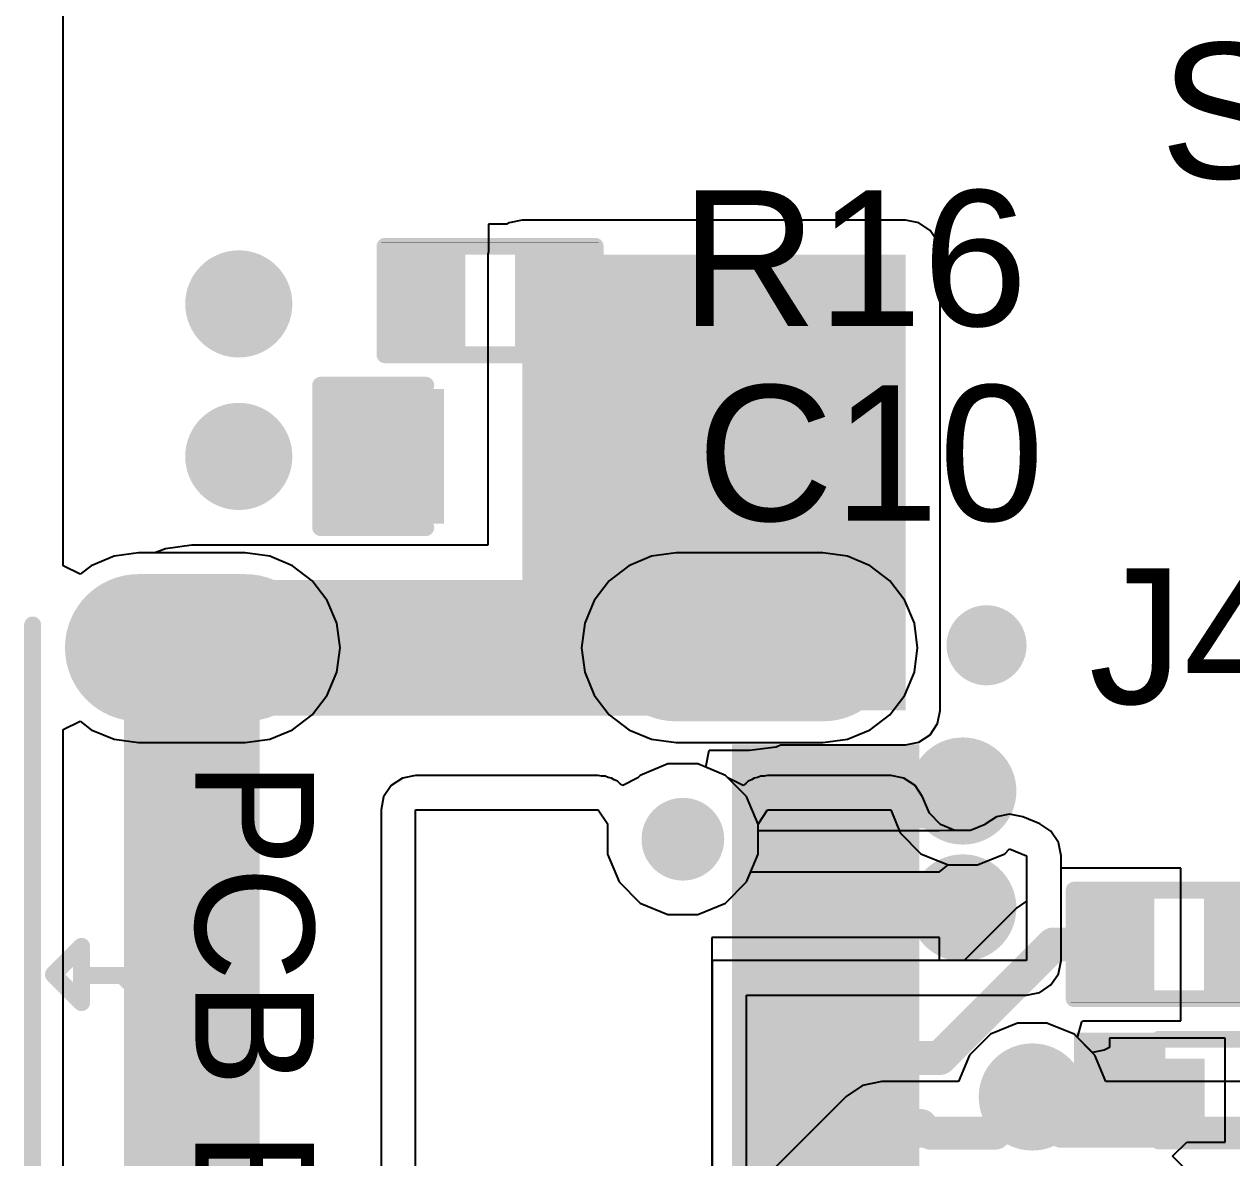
# Model space of a CAD drawing. Header units: millimetres. Extents: x 0 to 5423, y 0 to 5425.
# Drawn here: x -0.01 to 9.04, y 60.38 to 68.87 of the extents above; entities that cross this region are included whole.
import ezdxf

# ---------------------------------------------------------------- set-up
doc = ezdxf.new("R2010")
doc.units = ezdxf.units.MM
for name, color, linetype in [('BottomLayer', 5, 'Continuous'), ('BottomSolder', 6, 'Continuous'), ('MultiLayer', 9, 'Continuous'), ('PadHoleLayer', 156, 'Continuous'), ('TopLayer', 1, 'Continuous'), ('TopOverlay', 2, 'Continuous'), ('TopPaste', 8, 'Continuous'), ('TopSolder', 216, 'Continuous'), ('ViaHoleLayer', 16, 'Continuous')]:
    doc.layers.add(name, color=color, linetype=linetype)
doc.styles.add('Arial', font='', dxfattribs={"height": 0.2})
doc.styles.get('Arial').set_extended_font_data('Arial')

# ---------------------------------------------------------------- blocks, each defined once
blk = doc.blocks.new('R___0402_284')
at = {"layer": 'TopLayer'}
for points in [[(-0.6985, -0.3175), (-0.6985, 0.3175), (-0.2412999999999999, 0.3175), (-0.2413, -0.3175)], [(0.2412999999999999, -0.3175), (0.2413, 0.3175), (0.6985, 0.3175), (0.6985, -0.3175)]]:
    blk.add_hatch(color=1, dxfattribs=at).paths.add_polyline_path(points)
at = {"layer": 'TopPaste'}
for points in [[(-0.6985, -0.3175), (-0.6985, 0.3175), (-0.2412999999999999, 0.3175), (-0.2413, -0.3175)], [(0.2412999999999999, -0.3175), (0.2413, 0.3175), (0.6985, 0.3175), (0.6985, -0.3175)]]:
    blk.add_hatch(color=8, dxfattribs=at).paths.add_polyline_path(points)
at = {"layer": 'TopSolder'}
for points in [[(-0.75350116, -0.37250116), (-0.75350116, 0.37250116), (-0.1862988399999999, 0.37250116), (-0.18629884, -0.37250116)], [(0.1862988399999999, -0.37250116), (0.18629884, 0.37250116), (0.75350116, 0.37250116), (0.75350116, -0.37250116)]]:
    blk.add_hatch(color=216, dxfattribs=at).paths.add_polyline_path(points)
at = {"layer": 'TopOverlay'}
for points, const_width in [([(-0.7874, 0.4064), (0.7874, 0.4064)], 0.127), ([(-0.7874, -0.4064), (-0.7874, 0.4064)], 0.127), ([(0.7874, -0.4064), (0.7874, 0.4064)], 0.127), ([(-0.7874, -0.4064), (0.7874, -0.4064)], 0.127), ([(-0.8128, -0.4318), (0.8128, -0.4318)], 0.0032258)]:
    blk.add_lwpolyline(points, dxfattribs=dict(at, const_width=const_width))
for points, const_width in [([(-0.8191499999999999, 0.4064, 1), (-0.7556499999999999, 0.4064, 1)], 0.0635), ([(-0.8191499999999999, 0.4064, 1), (-0.7556499999999999, 0.4064, 1)], 0.0635), ([(0.7556499999999999, 0.4064, 1), (0.8191499999999999, 0.4064, 1)], 0.0635), ([(0.7556499999999999, 0.4064, 1), (0.8191499999999999, 0.4064, 1)], 0.0635), ([(-0.8191499999999999, -0.4064, 1), (-0.7556499999999999, -0.4064, 1)], 0.0635), ([(-0.8191499999999999, -0.4064, 1), (-0.7556499999999999, -0.4064, 1)], 0.0635), ([(0.7556499999999999, -0.4064, 1), (0.8191499999999999, -0.4064, 1)], 0.0635), ([(0.7556499999999999, -0.4064, 1), (0.8191499999999999, -0.4064, 1)], 0.0635), ([(-0.81360518, -0.4318, 1), (-0.8119948199999999, -0.4318, 1)], 0.0016129), ([(0.8119948199999999, -0.4318, 1), (0.81360518, -0.4318, 1)], 0.0016129)]:
    blk.add_lwpolyline(points, format="xyb", close=True, dxfattribs=dict(at, const_width=const_width))
blk = doc.blocks.new('R___0402_286')
at = {"layer": 'TopLayer'}
for points in [[(-0.6985, -0.3175), (-0.6985, 0.3175), (-0.2412999999999999, 0.3175), (-0.2413, -0.3175)], [(0.2412999999999999, -0.3175), (0.2413, 0.3175), (0.6985, 0.3175), (0.6985, -0.3175)]]:
    blk.add_hatch(color=1, dxfattribs=at).paths.add_polyline_path(points)
at = {"layer": 'TopPaste'}
for points in [[(-0.6985, -0.3175), (-0.6985, 0.3175), (-0.2412999999999999, 0.3175), (-0.2413, -0.3175)], [(0.2412999999999999, -0.3175), (0.2413, 0.3175), (0.6985, 0.3175), (0.6985, -0.3175)]]:
    blk.add_hatch(color=8, dxfattribs=at).paths.add_polyline_path(points)
at = {"layer": 'TopSolder'}
for points in [[(-0.75350116, -0.37250116), (-0.75350116, 0.37250116), (-0.1862988399999999, 0.37250116), (-0.18629884, -0.37250116)], [(0.1862988399999999, -0.37250116), (0.18629884, 0.37250116), (0.75350116, 0.37250116), (0.75350116, -0.37250116)]]:
    blk.add_hatch(color=216, dxfattribs=at).paths.add_polyline_path(points)
at = {"layer": 'TopOverlay'}
for points, const_width in [([(-0.7874, 0.4064), (-0.7874, -0.4064)], 0.127), ([(0.7874, 0.4064), (-0.7874, 0.4064)], 0.127), ([(0.7874, 0.4064), (0.7874, -0.4064)], 0.127), ([(0.7874, -0.4064), (-0.7874, -0.4064)], 0.127), ([(0.8128, -0.4318), (-0.8128, -0.4318)], 0.0032258)]:
    blk.add_lwpolyline(points, dxfattribs=dict(at, const_width=const_width))
for points, const_width in [([(-0.8191499999999999, 0.4064, 1), (-0.7556499999999999, 0.4064, 1)], 0.0635), ([(-0.8191499999999999, 0.4064, 1), (-0.7556499999999999, 0.4064, 1)], 0.0635), ([(0.7556499999999999, 0.4064, 1), (0.8191499999999999, 0.4064, 1)], 0.0635), ([(0.7556499999999999, 0.4064, 1), (0.8191499999999999, 0.4064, 1)], 0.0635), ([(-0.8191499999999999, -0.4064, 1), (-0.7556499999999999, -0.4064, 1)], 0.0635), ([(-0.8191499999999999, -0.4064, 1), (-0.7556499999999999, -0.4064, 1)], 0.0635), ([(0.7556499999999999, -0.4064, 1), (0.8191499999999999, -0.4064, 1)], 0.0635), ([(0.7556499999999999, -0.4064, 1), (0.8191499999999999, -0.4064, 1)], 0.0635), ([(-0.81360518, -0.4318, 1), (-0.8119948199999999, -0.4318, 1)], 0.0016129), ([(0.8119948199999999, -0.4318, 1), (0.81360518, -0.4318, 1)], 0.0016129)]:
    blk.add_lwpolyline(points, format="xyb", close=True, dxfattribs=dict(at, const_width=const_width))
blk = doc.blocks.new('TYPE_C_31_M_12__321')
at = {"layer": 'BottomLayer'}
h = blk.add_hatch(color=5, dxfattribs=at)
edge = h.paths.add_edge_path()
edge.add_arc((-4.3249977, 2.35500164), 0.4499991, 0, 180)
edge.add_line((-4.7749968, 2.35500164), (-4.7749968, 1.25499876))
edge.add_arc((-4.3249977, 1.25499876), 0.4499991, 180, 360)
edge.add_line((-3.8749986, 1.25499876), (-3.8749986, 2.35500164))
h = blk.add_hatch(color=5, dxfattribs=at)
edge = h.paths.add_edge_path()
edge.add_arc((4.32500024, 1.25499876), 0.4499991, 180, 360)
edge.add_line((4.77499934, 1.25499876), (4.77499934, 2.35500164))
edge.add_arc((4.32500024, 2.35500164), 0.4499991, 0, 180)
edge.add_line((3.87500114, 2.35500164), (3.87500114, 1.25499876))
h = blk.add_hatch(color=5, dxfattribs=at)
edge = h.paths.add_edge_path()
edge.add_arc((-4.3249977, -2.77499953), 0.4499991, 180, 360)
edge.add_line((-3.8749986, -2.77499953), (-3.8749986, -1.97499859))
edge.add_arc((-4.3249977, -1.97499859), 0.4499991, 0, 180)
edge.add_line((-4.7749968, -1.97499859), (-4.7749968, -2.77499953))
h = blk.add_hatch(color=5, dxfattribs=at)
edge = h.paths.add_edge_path()
edge.add_arc((4.32500024, -2.77499953), 0.4499991, 180, 360)
edge.add_line((4.77499934, -2.77499953), (4.77499934, -1.97499859))
edge.add_arc((4.32500024, -1.97499859), 0.4499991, 0, 180)
edge.add_line((3.87500114, -1.97499859), (3.87500114, -2.77499953))
at = {"layer": 'BottomSolder'}
h = blk.add_hatch(color=6, dxfattribs=at)
edge = h.paths.add_edge_path()
edge.add_arc((-4.3249977, 2.35500164), 0.5515991, 0, 180)
edge.add_line((-4.8765968, 2.35500164), (-4.8765968, 1.25499876))
edge.add_arc((-4.3249977, 1.25499876), 0.5515991, 180, 360)
edge.add_line((-3.7733986, 1.25499876), (-3.7733986, 2.35500164))
h = blk.add_hatch(color=6, dxfattribs=at)
edge = h.paths.add_edge_path()
edge.add_arc((4.32500024, 1.25499876), 0.5515991, 180, 360)
edge.add_line((4.876599339999999, 1.25499876), (4.876599339999999, 2.35500164))
edge.add_arc((4.32500024, 2.35500164), 0.5515991, 0, 180)
edge.add_line((3.77340114, 2.35500164), (3.77340114, 1.25499876))
h = blk.add_hatch(color=6, dxfattribs=at)
edge = h.paths.add_edge_path()
edge.add_arc((-2.8899993, 1.30499866), 0.1016, 0, 360)
h = blk.add_hatch(color=6, dxfattribs=at)
edge = h.paths.add_edge_path()
edge.add_arc((2.89000184, 1.30499866), 0.1016, 0, 360)
h = blk.add_hatch(color=6, dxfattribs=at)
edge = h.paths.add_edge_path()
edge.add_arc((-4.3249977, -2.77499953), 0.5515991, 180, 360)
edge.add_line((-3.7733986, -2.77499953), (-3.7733986, -1.97499859))
edge.add_arc((-4.3249977, -1.97499859), 0.5515991, 0, 180)
edge.add_line((-4.8765968, -1.97499859), (-4.8765968, -2.77499953))
h = blk.add_hatch(color=6, dxfattribs=at)
edge = h.paths.add_edge_path()
edge.add_arc((4.32500024, -2.77499953), 0.5515991, 180, 360)
edge.add_line((4.876599339999999, -2.77499953), (4.876599339999999, -1.97499859))
edge.add_arc((4.32500024, -1.97499859), 0.5515991, 0, 180)
edge.add_line((3.77340114, -1.97499859), (3.77340114, -2.77499953))
at = {"layer": 'MultiLayer'}
h = blk.add_hatch(color=9, dxfattribs=at)
edge = h.paths.add_edge_path()
edge.add_arc((-4.3249977, 2.35500164), 0.4499991, 0, 180)
edge.add_line((-4.7749968, 2.35500164), (-4.7749968, 1.25499876))
edge.add_arc((-4.3249977, 1.25499876), 0.4499991, 180, 360)
edge.add_line((-3.8749986, 1.25499876), (-3.8749986, 2.35500164))
h = blk.add_hatch(color=9, dxfattribs=at)
edge = h.paths.add_edge_path()
edge.add_arc((4.32500024, 1.25499876), 0.4499991, 180, 360)
edge.add_line((4.77499934, 1.25499876), (4.77499934, 2.35500164))
edge.add_arc((4.32500024, 2.35500164), 0.4499991, 0, 180)
edge.add_line((3.87500114, 2.35500164), (3.87500114, 1.25499876))
h = blk.add_hatch(color=9, dxfattribs=at)
edge = h.paths.add_edge_path()
edge.add_arc((-4.3249977, -2.77499953), 0.4499991, 180, 360)
edge.add_line((-3.8749986, -2.77499953), (-3.8749986, -1.97499859))
edge.add_arc((-4.3249977, -1.97499859), 0.4499991, 0, 180)
edge.add_line((-4.7749968, -1.97499859), (-4.7749968, -2.77499953))
h = blk.add_hatch(color=9, dxfattribs=at)
edge = h.paths.add_edge_path()
edge.add_arc((4.32500024, -2.77499953), 0.4499991, 180, 360)
edge.add_line((4.77499934, -2.77499953), (4.77499934, -1.97499859))
edge.add_arc((4.32500024, -1.97499859), 0.4499991, 0, 180)
edge.add_line((3.87500114, -1.97499859), (3.87500114, -2.77499953))
at = {"layer": 'PadHoleLayer'}
h = blk.add_hatch(color=156, dxfattribs=at)
edge = h.paths.add_edge_path()
edge.add_arc((-4.3249977, 1.25500003), 0.2999994, 180, 360)
edge.add_line((-4.0249983, 1.25500003), (-4.0249983, 2.35500037))
edge.add_arc((-4.3249977, 2.35500037), 0.2999994, 0, 180)
edge.add_line((-4.6249971, 2.35500037), (-4.6249971, 1.25500003))
h = blk.add_hatch(color=156, dxfattribs=at)
edge = h.paths.add_edge_path()
edge.add_arc((4.32500024, 1.25500003), 0.2999994, 180, 360)
edge.add_line((4.62499964, 1.25500003), (4.62499964, 2.35500037))
edge.add_arc((4.32500024, 2.35500037), 0.2999994, 0, 180)
edge.add_line((4.02500084, 2.35500037), (4.02500084, 1.25500003))
h = blk.add_hatch(color=156, dxfattribs=at)
edge = h.paths.add_edge_path()
edge.add_arc((-2.8899993, 1.30499866), 0.30999938, 0, 360)
h = blk.add_hatch(color=156, dxfattribs=at)
edge = h.paths.add_edge_path()
edge.add_arc((2.89000184, 1.30499866), 0.30999938, 0, 360)
h = blk.add_hatch(color=156, dxfattribs=at)
edge = h.paths.add_edge_path()
edge.add_arc((-4.3249977, -2.77499953), 0.2999994, 180, 360)
edge.add_line((-4.0249983, -2.77499953), (-4.0249983, -1.97499859))
edge.add_arc((-4.3249977, -1.97499859), 0.2999994, 0, 180)
edge.add_line((-4.6249971, -1.97499859), (-4.6249971, -2.77499953))
h = blk.add_hatch(color=156, dxfattribs=at)
edge = h.paths.add_edge_path()
edge.add_arc((4.32500024, -2.77499953), 0.2999994, 180, 360)
edge.add_line((4.62499964, -2.77499953), (4.62499964, -1.97499859))
edge.add_arc((4.32500024, -1.97499859), 0.2999994, 0, 180)
edge.add_line((4.02500084, -1.97499859), (4.02500084, -2.77499953))
at = {"layer": 'TopLayer'}
for points in [[(-3.49999808, 2.97499913), (-2.89999928, 2.97499913), (-2.89999928, 1.77499899), (-3.49999808, 1.77499899)], [(-2.69999714, 2.97499913), (-2.09999834, 2.97499913), (-2.09999834, 1.77499899), (-2.69999714, 1.77499899)], [(-1.8999962, 2.97499913), (-1.5999968, 2.97499913), (-1.5999968, 1.77499899), (-1.8999962, 1.77499899)], [(-1.3999972, 2.97499913), (-1.0999978, 2.97499913), (-1.0999978, 1.77499899), (-1.3999972, 1.77499899)], [(-0.8999982, 2.97499913), (-0.5999987999999999, 2.97499913), (-0.5999987999999999, 1.77499899), (-0.8999982, 1.77499899)], [(-0.3999992, 2.97499913), (-0.0999998, 2.97499913), (-0.0999998, 1.77499899), (-0.3999992, 1.77499899)], [(0.4000017400000001, 1.77499899), (0.1000023400000001, 1.77499899), (0.1000023399999999, 2.97499913), (0.4000017399999999, 2.97499913)], [(0.90000074, 1.77499899), (0.60000134, 1.77499899), (0.6000013399999998, 2.97499913), (0.90000074, 2.97499913)], [(1.39999974, 1.77499899), (1.10000034, 1.77499899), (1.10000034, 2.97499913), (1.39999974, 2.97499913)], [(1.89999874, 1.77499899), (1.59999934, 1.77499899), (1.59999934, 2.97499913), (1.89999874, 2.97499913)], [(2.69999968, 1.77499899), (2.10000088, 1.77499899), (2.10000088, 2.97499913), (2.69999968, 2.97499913)], [(2.90000182, 2.97499913), (3.50000062, 2.97499913), (3.50000062, 1.77499899), (2.90000182, 1.77499899)]]:
    blk.add_hatch(color=1, dxfattribs=at).paths.add_polyline_path(points)
h = blk.add_hatch(color=1, dxfattribs=at)
edge = h.paths.add_edge_path()
edge.add_arc((-4.3249977, 2.35500164), 0.4499991, 0, 180)
edge.add_line((-4.7749968, 2.35500164), (-4.7749968, 1.25499876))
edge.add_arc((-4.3249977, 1.25499876), 0.4499991, 180, 360)
edge.add_line((-3.8749986, 1.25499876), (-3.8749986, 2.35500164))
h = blk.add_hatch(color=1, dxfattribs=at)
edge = h.paths.add_edge_path()
edge.add_arc((4.32500024, 1.25499876), 0.4499991, 180, 360)
edge.add_line((4.77499934, 1.25499876), (4.77499934, 2.35500164))
edge.add_arc((4.32500024, 2.35500164), 0.4499991, 0, 180)
edge.add_line((3.87500114, 2.35500164), (3.87500114, 1.25499876))
h = blk.add_hatch(color=1, dxfattribs=at)
edge = h.paths.add_edge_path()
edge.add_arc((-4.3249977, -2.77499953), 0.4499991, 180, 360)
edge.add_line((-3.8749986, -2.77499953), (-3.8749986, -1.97499859))
edge.add_arc((-4.3249977, -1.97499859), 0.4499991, 0, 180)
edge.add_line((-4.7749968, -1.97499859), (-4.7749968, -2.77499953))
h = blk.add_hatch(color=1, dxfattribs=at)
edge = h.paths.add_edge_path()
edge.add_arc((4.32500024, -2.77499953), 0.4499991, 180, 360)
edge.add_line((4.77499934, -2.77499953), (4.77499934, -1.97499859))
edge.add_arc((4.32500024, -1.97499859), 0.4499991, 0, 180)
edge.add_line((3.87500114, -1.97499859), (3.87500114, -2.77499953))
at = {"layer": 'TopPaste'}
for points in [[(-3.49999808, 2.97499913), (-2.89999928, 2.97499913), (-2.89999928, 1.77499899), (-3.49999808, 1.77499899)], [(-2.69999714, 2.97499913), (-2.09999834, 2.97499913), (-2.09999834, 1.77499899), (-2.69999714, 1.77499899)], [(-1.8999962, 2.97499913), (-1.5999968, 2.97499913), (-1.5999968, 1.77499899), (-1.8999962, 1.77499899)], [(-1.3999972, 2.97499913), (-1.0999978, 2.97499913), (-1.0999978, 1.77499899), (-1.3999972, 1.77499899)], [(-0.8999982, 2.97499913), (-0.5999987999999999, 2.97499913), (-0.5999987999999999, 1.77499899), (-0.8999982, 1.77499899)], [(-0.3999992, 2.97499913), (-0.0999998, 2.97499913), (-0.0999998, 1.77499899), (-0.3999992, 1.77499899)], [(0.4000017400000001, 1.77499899), (0.1000023400000001, 1.77499899), (0.1000023399999999, 2.97499913), (0.4000017399999999, 2.97499913)], [(0.90000074, 1.77499899), (0.60000134, 1.77499899), (0.6000013399999998, 2.97499913), (0.90000074, 2.97499913)], [(1.39999974, 1.77499899), (1.10000034, 1.77499899), (1.10000034, 2.97499913), (1.39999974, 2.97499913)], [(1.89999874, 1.77499899), (1.59999934, 1.77499899), (1.59999934, 2.97499913), (1.89999874, 2.97499913)], [(2.69999968, 1.77499899), (2.10000088, 1.77499899), (2.10000088, 2.97499913), (2.69999968, 2.97499913)], [(2.90000182, 2.97499913), (3.50000062, 2.97499913), (3.50000062, 1.77499899), (2.90000182, 1.77499899)]]:
    blk.add_hatch(color=8, dxfattribs=at).paths.add_polyline_path(points)
at = {"layer": 'TopSolder'}
for points in [[(-3.60159808, 3.07659913), (-2.79839928, 3.07659913), (-2.79839928, 1.67339899), (-3.60159808, 1.67339899)], [(-2.80159714, 3.07659913), (-1.99839834, 3.07659913), (-1.99839834, 1.67339899), (-2.80159714, 1.67339899)], [(-2.0015962, 3.07659913), (-1.4983968, 3.07659913), (-1.4983968, 1.67339899), (-2.0015962, 1.67339899)], [(-1.5015972, 3.07659913), (-0.9983978, 3.07659913), (-0.9983978, 1.67339899), (-1.5015972, 1.67339899)], [(-1.0015982, 3.07659913), (-0.4983988, 3.07659913), (-0.4983988, 1.67339899), (-1.0015982, 1.67339899)], [(-0.5015992, 3.07659913), (0.0016002, 3.07659913), (0.0016002, 1.67339899), (-0.5015992, 1.67339899)], [(0.5016017400000001, 1.67339899), (-0.001597659999999926, 1.67339899), (-0.001597660000000074, 3.07659913), (0.5016017399999999, 3.07659913)], [(1.00160074, 1.67339899), (0.4984013400000001, 1.67339899), (0.4984013399999999, 3.07659913), (1.00160074, 3.07659913)], [(1.50159974, 1.67339899), (0.9984003399999999, 1.67339899), (0.9984003399999999, 3.07659913), (1.50159974, 3.07659913)], [(2.00159874, 1.67339899), (1.49839934, 1.67339899), (1.49839934, 3.07659913), (2.00159874, 3.07659913)], [(2.80159968, 1.67339899), (1.99840088, 1.67339899), (1.99840088, 3.07659913), (2.80159968, 3.07659913)], [(2.79840182, 3.07659913), (3.60160062, 3.07659913), (3.60160062, 1.67339899), (2.79840182, 1.67339899)]]:
    blk.add_hatch(color=216, dxfattribs=at).paths.add_polyline_path(points)
h = blk.add_hatch(color=216, dxfattribs=at)
edge = h.paths.add_edge_path()
edge.add_arc((-4.3249977, 2.35500164), 0.5515991, 0, 180)
edge.add_line((-4.8765968, 2.35500164), (-4.8765968, 1.25499876))
edge.add_arc((-4.3249977, 1.25499876), 0.5515991, 180, 360)
edge.add_line((-3.7733986, 1.25499876), (-3.7733986, 2.35500164))
h = blk.add_hatch(color=216, dxfattribs=at)
edge = h.paths.add_edge_path()
edge.add_arc((4.32500024, 1.25499876), 0.5515991, 180, 360)
edge.add_line((4.876599339999999, 1.25499876), (4.876599339999999, 2.35500164))
edge.add_arc((4.32500024, 2.35500164), 0.5515991, 0, 180)
edge.add_line((3.77340114, 2.35500164), (3.77340114, 1.25499876))
h = blk.add_hatch(color=216, dxfattribs=at)
edge = h.paths.add_edge_path()
edge.add_arc((-2.8899993, 1.30499866), 0.1016, 0, 360)
h = blk.add_hatch(color=216, dxfattribs=at)
edge = h.paths.add_edge_path()
edge.add_arc((2.89000184, 1.30499866), 0.1016, 0, 360)
h = blk.add_hatch(color=216, dxfattribs=at)
edge = h.paths.add_edge_path()
edge.add_arc((-4.3249977, -2.77499953), 0.5515991, 180, 360)
edge.add_line((-3.7733986, -2.77499953), (-3.7733986, -1.97499859))
edge.add_arc((-4.3249977, -1.97499859), 0.5515991, 0, 180)
edge.add_line((-4.8765968, -1.97499859), (-4.8765968, -2.77499953))
h = blk.add_hatch(color=216, dxfattribs=at)
edge = h.paths.add_edge_path()
edge.add_arc((4.32500024, -2.77499953), 0.5515991, 180, 360)
edge.add_line((4.876599339999999, -2.77499953), (4.876599339999999, -1.97499859))
edge.add_arc((4.32500024, -1.97499859), 0.5515991, 0, 180)
edge.add_line((3.77340114, -1.97499859), (3.77340114, -2.77499953))
at = {"layer": 'TopOverlay', "const_width": 0.127}
for points in [[(-4.44459868, -1.18100094), (-4.44459868, 0.4445990599999999)], [(4.44460122, -1.18100094), (4.44460122, 0.4445990599999999)], [(-1.8683986, -2.89740086), (-1.6905986, -2.71960086)], [(-1.4873986, -2.71960086), (-1.6905986, -2.71960086)], [(-1.8683986, -3.20220086), (-1.8683986, -2.89740086)], [(-1.8683986, -3.20220086), (-2.08679796, -3.20220086)], [(-1.87599828, -3.41300054), (-2.08679796, -3.20220086)], [(-1.87599828, -3.41300054), (-1.6651986, -3.20220086)], [(-1.6651986, -3.20220086), (-1.8683986, -3.20220086)], [(4.49540122, -3.568997179999999), (-4.49539868, -3.568997179999999)]]:
    blk.add_lwpolyline(points, dxfattribs=at)
at = {"layer": 'TopOverlay', "const_width": 0.0635}
for points in [[(-4.47634868, 0.4445990599999999, 1), (-4.41284868, 0.4445990599999999, 1)], [(4.41285122, 0.4445990599999999, 1), (4.47635122, 0.4445990599999999, 1)], [(-4.47634868, -1.18100094, 1), (-4.41284868, -1.18100094, 1)], [(4.41285122, -1.18100094, 1), (4.47635122, -1.18100094, 1)], [(-1.7223486, -2.71960086, 1), (-1.6588486, -2.71960086, 1)], [(-1.7223486, -2.71960086, 1), (-1.6588486, -2.71960086, 1)], [(-1.5191486, -2.71960086, 1), (-1.4556486, -2.71960086, 1)], [(-1.9001486, -2.89740086, 1), (-1.8366486, -2.89740086, 1)], [(-1.9001486, -2.89740086, 1), (-1.8366486, -2.89740086, 1)], [(-2.11854796, -3.20220086, 1), (-2.05504796, -3.20220086, 1)], [(-2.11854796, -3.20220086, 1), (-2.05504796, -3.20220086, 1)], [(-1.9001486, -3.20220086, 1), (-1.8366486, -3.20220086, 1)], [(-1.9001486, -3.20220086, 1), (-1.8366486, -3.20220086, 1)], [(-1.9001486, -3.20220086, 1), (-1.8366486, -3.20220086, 1)], [(-1.6969486, -3.20220086, 1), (-1.6334486, -3.20220086, 1)], [(-1.6969486, -3.20220086, 1), (-1.6334486, -3.20220086, 1)], [(-1.90774828, -3.41300054, 1), (-1.84424828, -3.41300054, 1)], [(-1.90774828, -3.41300054, 1), (-1.84424828, -3.41300054, 1)], [(-4.52714868, -3.568997179999999, 1), (-4.46364868, -3.568997179999999, 1)], [(4.46365122, -3.568997179999999, 1), (4.52715122, -3.568997179999999, 1)]]:
    blk.add_lwpolyline(points, format="xyb", close=True, dxfattribs=at)
at = {"layer": 'TopOverlay'}
blk.add_text('PCB Edge', height=0.889, dxfattribs=at).set_placement((-3.479292, -2.3487761))
blk = doc.blocks.new('SOD_923__329')
at = {"layer": 'TopLayer'}
for points in [[(-0.23999952, -0.13499973), (-0.5999987999999999, -0.13499973), (-0.5999987999999999, 0.13499973), (-0.23999952, 0.13499973)], [(0.6000013399999999, -0.13499973), (0.24000206, -0.13499973), (0.24000206, 0.13499973), (0.6000013399999999, 0.13499973)]]:
    blk.add_hatch(color=1, dxfattribs=at).paths.add_polyline_path(points)
at = {"layer": 'TopOverlay'}
for points in [[(-1.11904018, 0.17783302), (-0.43324018, 0.17783302), (-0.43324018, 0.43183302), (-1.11904018, 0.43183302)], [(-1.11904018, -0.4317669799999999), (-0.63644018, -0.4317669799999999), (-0.63644018, 0.43183302), (-1.11904018, 0.43183302)], [(-1.11904018, -0.4317669799999999), (-0.43324018, -0.4317669799999999), (-0.43324018, -0.17776698), (-1.11904018, -0.17776698)]]:
    blk.add_hatch(color=2, dxfattribs=at).paths.add_polyline_path(points)
at = {"layer": 'TopPaste'}
for points in [[(-0.23999952, -0.13499973), (-0.5999987999999999, -0.13499973), (-0.5999987999999999, 0.13499973), (-0.23999952, 0.13499973)], [(0.6000013399999999, -0.13499973), (0.24000206, -0.13499973), (0.24000206, 0.13499973), (0.6000013399999999, 0.13499973)]]:
    blk.add_hatch(color=8, dxfattribs=at).paths.add_polyline_path(points)
at = {"layer": 'TopSolder'}
for points in [[(-0.13839952, -0.23659973), (-0.7015988, -0.23659973), (-0.7015988, 0.23659973), (-0.1383995199999999, 0.23659973)], [(0.70160134, -0.23659973), (0.13840206, -0.23659973), (0.13840206, 0.23659973), (0.70160134, 0.23659973)]]:
    blk.add_hatch(color=216, dxfattribs=at).paths.add_polyline_path(points)
at = {"layer": 'TopOverlay', "const_width": 0.127}
for points in [[(-0.4826, 0.3809999999999999), (0.4571999999999999, 0.3809999999999999)], [(0.4571999999999999, 0.2286), (0.4571999999999999, 0.3809999999999999)], [(0.4318, -0.3809999999999999), (0.4318, -0.2286)], [(-0.4826, -0.3809999999999999), (0.4318, -0.3809999999999999)]]:
    blk.add_lwpolyline(points, dxfattribs=at)
at = {"layer": 'TopOverlay', "const_width": 0.0635}
for points in [[(-0.51435, 0.3809999999999999, 1), (-0.4508499999999999, 0.3809999999999999, 1)], [(0.42545, 0.3809999999999999, 1), (0.4889499999999999, 0.3809999999999999, 1)], [(0.42545, 0.3809999999999999, 1), (0.4889499999999999, 0.3809999999999999, 1)], [(0.42545, 0.2286, 1), (0.4889499999999999, 0.2286, 1)], [(0.40005, -0.2286, 1), (0.46355, -0.2286, 1)], [(-0.51435, -0.3809999999999999, 1), (-0.4508499999999999, -0.3809999999999999, 1)], [(0.40005, -0.3809999999999999, 1), (0.46355, -0.3809999999999999, 1)], [(0.40005, -0.3809999999999999, 1), (0.46355, -0.3809999999999999, 1)]]:
    blk.add_lwpolyline(points, format="xyb", close=True, dxfattribs=at)
blk = doc.blocks.new('C___0603_403')
at = {"layer": 'TopLayer'}
for points in [[(-0.3809999999999999, 0.4445), (-0.3810000000000001, -0.4445), (-1.143, -0.4445), (-1.143, 0.4445)], [(1.143, 0.4445), (1.143, -0.4445), (0.3809999999999999, -0.4445), (0.3810000000000001, 0.4445)]]:
    blk.add_hatch(color=1, dxfattribs=at).paths.add_polyline_path(points)
at = {"layer": 'TopPaste'}
for points in [[(-0.3809999999999999, 0.4445), (-0.3810000000000001, -0.4445), (-1.143, -0.4445), (-1.143, 0.4445)], [(1.143, 0.4445), (1.143, -0.4445), (0.3809999999999999, -0.4445), (0.3810000000000001, 0.4445)]]:
    blk.add_hatch(color=8, dxfattribs=at).paths.add_polyline_path(points)
at = {"layer": 'TopSolder'}
for points in [[(-0.3210001199999999, 0.5044998799999999), (-0.3210001200000001, -0.50449988), (-1.20299988, -0.5044998799999999), (-1.20299988, 0.50449988)], [(1.20299988, 0.5044998799999999), (1.20299988, -0.50449988), (0.3210001199999999, -0.5044998799999999), (0.3210001200000001, 0.50449988)]]:
    blk.add_hatch(color=216, dxfattribs=at).paths.add_polyline_path(points)
at = {"layer": 'TopOverlay', "const_width": 0.127}
for points in [[(-1.2446, -0.5334), (-1.2446, 0.5334)], [(-1.2446, 0.5334), (-0.4571999999999999, 0.5334)], [(0.4571999999999999, 0.5334), (1.2446, 0.5334)], [(1.2446, -0.5334), (1.2446, 0.5334)], [(-1.2446, -0.5334), (-0.4571999999999999, -0.5334)], [(0.4571999999999999, -0.5334), (1.2446, -0.5334)]]:
    blk.add_lwpolyline(points, dxfattribs=at)
at = {"layer": 'TopOverlay', "const_width": 0.0635}
for points in [[(-1.27635, 0.5334, 1), (-1.21285, 0.5334, 1)], [(-1.27635, 0.5334, 1), (-1.21285, 0.5334, 1)], [(-0.4889499999999999, 0.5334, 1), (-0.42545, 0.5334, 1)], [(0.42545, 0.5334, 1), (0.4889499999999999, 0.5334, 1)], [(1.21285, 0.5334, 1), (1.27635, 0.5334, 1)], [(1.21285, 0.5334, 1), (1.27635, 0.5334, 1)], [(-1.27635, -0.5334, 1), (-1.21285, -0.5334, 1)], [(-1.27635, -0.5334, 1), (-1.21285, -0.5334, 1)], [(-0.4889499999999999, -0.5334, 1), (-0.42545, -0.5334, 1)], [(0.42545, -0.5334, 1), (0.4889499999999999, -0.5334, 1)], [(1.21285, -0.5334, 1), (1.27635, -0.5334, 1)], [(1.21285, -0.5334, 1), (1.27635, -0.5334, 1)]]:
    blk.add_lwpolyline(points, format="xyb", close=True, dxfattribs=at)

msp = doc.modelspace()

# ---------------------------------------------------------------- hatches: boundary and pattern name
at = {"layer": 'BottomLayer'}
h = msp.add_hatch(color=5, dxfattribs=at)
edge = h.paths.add_edge_path()
edge.add_arc((1.5960217, 66.7766127), 0.2999994, 0, 360)
h = msp.add_hatch(color=5, dxfattribs=at)
edge = h.paths.add_edge_path()
edge.add_arc((1.5960217, 65.6336127), 0.2999994, 0, 360)
h = msp.add_hatch(color=5, dxfattribs=at)
edge = h.paths.add_edge_path()
edge.add_arc((7.201011759999999, 64.21821548), 0.2999994, 0, 360)
h = msp.add_hatch(color=5, dxfattribs=at)
edge = h.paths.add_edge_path()
edge.add_arc((7.023211759999999, 63.12601547999999), 0.2999994, 0, 360)
h = msp.add_hatch(color=5, dxfattribs=at)
edge = h.paths.add_edge_path()
edge.add_arc((7.023211759999999, 62.24981453999999), 0.2999994, 0, 360)
h = msp.add_hatch(color=5, dxfattribs=at)
edge = h.paths.add_edge_path()
edge.add_arc((7.543812699999999, 60.8330127), 0.2999994, 0, 360)
at = {"layer": 'BottomSolder'}
h = msp.add_hatch(color=6, dxfattribs=at)
edge = h.paths.add_edge_path()
edge.add_arc((1.5960217, 66.7766127), 0.4015993999999999, 0, 360)
h = msp.add_hatch(color=6, dxfattribs=at)
edge = h.paths.add_edge_path()
edge.add_arc((1.5960217, 65.6336127), 0.4015993999999999, 0, 360)
h = msp.add_hatch(color=6, dxfattribs=at)
edge = h.paths.add_edge_path()
edge.add_arc((7.023211759999999, 63.12601547999999), 0.4015993999999999, 0, 360)
h = msp.add_hatch(color=6, dxfattribs=at)
edge = h.paths.add_edge_path()
edge.add_arc((7.023211759999999, 62.24981453999999), 0.4015993999999999, 0, 360)
h = msp.add_hatch(color=6, dxfattribs=at)
edge = h.paths.add_edge_path()
edge.add_arc((7.543812699999999, 60.8330127), 0.4015993999999999, 0, 360)
at = {"layer": 'TopLayer'}
msp.add_hatch(color=1, dxfattribs=at).paths.add_polyline_path([(3.7211127, 63.73023576), (6.594609619999999, 63.73023576), (6.594609619999999, 67.14491016), (3.7211127, 67.14491016)])
h = msp.add_hatch(color=1, dxfattribs=at)
edge = h.paths.add_edge_path()
edge.add_arc((1.5960217, 66.7766127), 0.2999994, 0, 360)
h = msp.add_hatch(color=1, dxfattribs=at)
edge = h.paths.add_edge_path()
edge.add_arc((1.5960217, 65.6336127), 0.2999994, 0, 360)
h = msp.add_hatch(color=1, dxfattribs=at)
edge = h.paths.add_edge_path()
edge.add_arc((7.201011759999999, 64.21821548), 0.2999994, 0, 360)
h = msp.add_hatch(color=1, dxfattribs=at)
edge = h.paths.add_edge_path()
edge.add_arc((7.023211759999999, 63.12601547999999), 0.2999994, 0, 360)
h = msp.add_hatch(color=1, dxfattribs=at)
edge = h.paths.add_edge_path()
edge.add_arc((7.023211759999999, 62.24981453999999), 0.2999994, 0, 360)
h = msp.add_hatch(color=1, dxfattribs=at)
edge = h.paths.add_edge_path()
edge.add_arc((7.543812699999999, 60.8330127), 0.2999994, 0, 360)
at = {"layer": 'TopSolder'}
h = msp.add_hatch(color=216, dxfattribs=at)
edge = h.paths.add_edge_path()
edge.add_arc((1.5960217, 66.7766127), 0.4015993999999999, 0, 360)
h = msp.add_hatch(color=216, dxfattribs=at)
edge = h.paths.add_edge_path()
edge.add_arc((1.5960217, 65.6336127), 0.4015993999999999, 0, 360)
h = msp.add_hatch(color=216, dxfattribs=at)
edge = h.paths.add_edge_path()
edge.add_arc((7.023211759999999, 63.12601547999999), 0.4015993999999999, 0, 360)
h = msp.add_hatch(color=216, dxfattribs=at)
edge = h.paths.add_edge_path()
edge.add_arc((7.023211759999999, 62.24981453999999), 0.4015993999999999, 0, 360)
h = msp.add_hatch(color=216, dxfattribs=at)
edge = h.paths.add_edge_path()
edge.add_arc((7.543812699999999, 60.8330127), 0.4015993999999999, 0, 360)
at = {"layer": 'ViaHoleLayer'}
h = msp.add_hatch(color=16, dxfattribs=at)
edge = h.paths.add_edge_path()
edge.add_arc((1.5960217, 66.7766127), 0.1499997, 0, 360)
h = msp.add_hatch(color=16, dxfattribs=at)
edge = h.paths.add_edge_path()
edge.add_arc((1.5960217, 65.6336127), 0.1499997, 0, 360)
h = msp.add_hatch(color=16, dxfattribs=at)
edge = h.paths.add_edge_path()
edge.add_arc((7.201011759999999, 64.21821548), 0.1499997, 0, 360)
h = msp.add_hatch(color=16, dxfattribs=at)
edge = h.paths.add_edge_path()
edge.add_arc((7.023211759999999, 63.12601547999999), 0.1499997, 0, 360)
h = msp.add_hatch(color=16, dxfattribs=at)
edge = h.paths.add_edge_path()
edge.add_arc((7.023211759999999, 62.24981453999999), 0.1499997, 0, 360)
h = msp.add_hatch(color=16, dxfattribs=at)
edge = h.paths.add_edge_path()
edge.add_arc((7.543812699999999, 60.8330127), 0.1499997, 0, 360)

# ---------------------------------------------------------------- linework, layer by layer
at = {"layer": 'BottomLayer'}
for p, q in [((0.27941016, 64.81356862), (0.27940762, 101.06732898)), ((0.8446134999999999, 64.90988542), (0.6608318, 64.88568938)), ((1.6446119, 64.90988542), (0.8446134999999999, 64.90988542)), ((1.8283936, 64.88568938), (1.6446119, 64.90988542)), ((4.874610519999999, 64.90988542), (4.690828819999999, 64.88568938)), ((5.9746134, 64.90988542), (4.874610519999999, 64.90988542)), ((6.158395099999999, 64.88568938), (5.9746134, 64.90988542)), ((0.6608318, 64.88568938), (0.48957738, 64.81475225999999)), ((1.99964802, 64.81475225999999), (1.8283936, 64.88568938)), ((4.690828819999999, 64.88568938), (4.5195744, 64.81475225999999)), ((6.329649519999999, 64.81475225999999), (6.158395099999999, 64.88568938)), ((0.40641016, 64.7509373), (0.27941016, 64.81356862)), ((0.48957738, 64.81475225999999), (0.40641016, 64.7509373)), ((2.14671148, 64.70191021999999), (1.99964802, 64.81475225999999)), ((4.5195744, 64.81475225999999), (4.37251094, 64.70191021999999)), ((6.47671298, 64.70191021999999), (6.329649519999999, 64.81475225999999)), ((2.25955352, 64.55484675999999), (2.14671148, 64.70191021999999)), ((4.37251094, 64.70191021999999), (4.2596689, 64.5548493)), ((6.589555019999999, 64.5548493), (6.47671298, 64.70191021999999)), ((2.33049064, 64.38359233999999), (2.25955352, 64.55484675999999)), ((4.2596689, 64.5548493), (4.188731779999999, 64.38359233999999)), ((6.66049214, 64.38359233999999), (6.589555019999999, 64.5548493)), ((2.35468668, 64.19981064), (2.33049064, 64.38359233999999)), ((4.188731779999999, 64.38359233999999), (4.16453574, 64.19981064)), ((6.684688179999999, 64.19981064), (6.66049214, 64.38359233999999)), ((2.33049064, 64.01602894), (2.35468668, 64.19981064)), ((4.16453574, 64.19981064), (4.188731779999999, 64.01602894)), ((6.66049214, 64.01602894), (6.684688179999999, 64.19981064)), ((2.25955352, 63.84477452), (2.33049064, 64.01602894)), ((4.188731779999999, 64.01602894), (4.2596689, 63.84477197999999)), ((6.589555019999999, 63.84477197999999), (6.66049214, 64.01602894)), ((2.14671148, 63.69771106), (2.25955352, 63.84477452)), ((4.2596689, 63.84477197999999), (4.37251094, 63.69771106)), ((6.47671298, 63.69771106), (6.589555019999999, 63.84477197999999)), ((0.27941016, 63.58605265999999), (0.40641016, 63.64868397999999)), ((0.40641016, 63.64868397999999), (0.48957738, 63.58486902)), ((1.99964802, 63.58486902), (2.14671148, 63.69771106)), ((4.37251094, 63.69771106), (4.5195744, 63.58486902)), ((6.329649519999999, 63.58486902), (6.47671298, 63.69771106)), ((0.27941016, 56.16357322), (0.27941016, 63.58605265999999)), ((0.48957738, 63.58486902), (0.6608318, 63.5139319)), ((1.8283936, 63.5139319), (1.99964802, 63.58486902)), ((4.5195744, 63.58486902), (4.690828819999999, 63.5139319)), ((6.158395099999999, 63.5139319), (6.329649519999999, 63.58486902)), ((0.6608318, 63.5139319), (0.8446134999999999, 63.48973586)), ((0.8446134999999999, 63.48973586), (1.6446119, 63.48973586)), ((1.6446119, 63.48973586), (1.8283936, 63.5139319)), ((4.690828819999999, 63.5139319), (4.874610519999999, 63.48973586)), ((4.874610519999999, 63.48973586), (5.9746134, 63.48973586)), ((5.9746134, 63.48973586), (6.158395099999999, 63.5139319)), ((4.8124237, 63.32881162), (4.60513176, 63.24294692)), ((5.03679714, 63.32881162), (4.8124237, 63.32881162)), ((5.24408908, 63.24294692), (5.03679714, 63.32881162)), ((2.82190698, 63.22327716), (2.73788886, 63.16713808)), ((2.9210127, 63.2429901), (2.82190698, 63.22327716)), ((4.29063912, 63.2429901), (2.9210127, 63.2429901)), ((4.31565558, 63.23801424), (4.29063912, 63.2429901)), ((4.34116226, 63.23801424), (4.31565558, 63.23801424)), ((4.36472584, 63.22825302), (4.34116226, 63.23801424)), ((4.38974484, 63.22327716), (4.36472584, 63.22825302)), ((4.410953839999999, 63.2091065), (4.38974484, 63.22327716)), ((4.43451742, 63.19934527999999), (4.410953839999999, 63.2091065)), ((4.452553959999999, 63.18130874), (4.43451742, 63.19934527999999)), ((4.58758036, 63.22539552), (4.47376042, 63.16713808)), ((4.60513176, 63.24294692), (4.58758036, 63.22539552)), ((5.26164048, 63.22539552), (5.24408908, 63.24294692)), ((5.37546042, 63.16713808), (5.26164048, 63.22539552)), ((5.414703419999999, 63.19934527999999), (5.39666688, 63.18130874)), ((5.438267, 63.2091065), (5.414703419999999, 63.19934527999999)), ((5.459476, 63.22327716), (5.438267, 63.2091065)), ((5.484495, 63.22825302), (5.459476, 63.22327716)), ((5.50805858, 63.23801424), (5.484495, 63.22825302)), ((5.53356526, 63.23801424), (5.50805858, 63.23801424)), ((5.558581719999999, 63.2429901), (5.53356526, 63.23801424)), ((6.482384799999999, 63.2429901), (5.558581719999999, 63.2429901)), ((6.58149052, 63.22327716), (6.482384799999999, 63.2429901)), ((6.665508639999999, 63.16713808), (6.58149052, 63.22327716)), ((2.73788886, 63.16713808), (2.68174978, 63.08311995999999)), ((4.47376042, 63.16713808), (4.452553959999999, 63.18130874)), ((5.39666688, 63.18130874), (5.37546042, 63.16713808)), ((6.721647719999999, 63.08311995999999), (6.665508639999999, 63.16713808)), ((2.68174978, 63.08311995999999), (2.66203684, 62.98401423999999)), ((6.77310304, 62.95889871999999), (6.721647719999999, 63.08311995999999)), ((2.66203684, 62.98401423999999), (2.66203684, 56.74905592)), ((2.9210127, 56.74905592), (2.9210127, 62.98401423999999)), ((2.9210127, 62.98401423999999), (4.29063912, 62.98401423999999)), ((4.29063912, 62.98401423999999), (4.36119778, 62.87841627999999)), ((5.48802306, 62.87841627999999), (5.558581719999999, 62.98401423999999)), ((5.558581719999999, 62.98401423999999), (6.482384799999999, 62.98401423999999)), ((6.482384799999999, 62.98401423999999), (6.55355306, 62.81220102)), ((6.856095000000001, 62.87590675999999), (6.77310304, 62.95889871999999)), ((7.27490544, 62.93260463999999), (7.19088732, 62.87646555999999)), ((7.3740137, 62.95231758), (7.27490544, 62.93260463999999)), ((7.47311942, 62.93260463999999), (7.3740137, 62.95231758)), ((7.60011942, 62.87999869999999), (7.47311942, 62.93260463999999)), ((4.36119778, 62.87841627999999), (4.36061104, 62.87699896)), ((4.36061104, 62.87699896), (4.36061104, 62.65262552)), ((5.4886098, 62.87699896), (5.48802306, 62.87841627999999)), ((5.4886098, 62.65262552), (5.4886098, 62.87699896)), ((6.964527599999999, 62.83099194), (6.856095000000001, 62.87590675999999)), ((7.081895919999999, 62.83099194), (6.964527599999999, 62.83099194)), ((7.19032852, 62.87590675999999), (7.081895919999999, 62.83099194)), ((7.19088732, 62.87646555999999), (7.19032852, 62.87590675999999)), ((7.684137539999999, 62.82385962), (7.60011942, 62.87999869999999)), ((6.55355306, 62.81220102), (6.709397299999999, 62.65635678)), ((7.740274079999999, 62.7398415), (7.684137539999999, 62.82385962)), ((7.75998702, 62.64073578), (7.740274079999999, 62.7398415)), ((4.36061104, 62.65262552), (4.446475739999999, 62.44533358)), ((5.4027451, 62.44533358), (5.4886098, 62.65262552)), ((6.709397299999999, 62.65635678), (6.91301386, 62.57201608)), ((7.13340966, 62.57201608), (7.337026219999999, 62.65635678)), ((7.337026219999999, 62.65635678), (7.374011159999999, 62.69334171999999)), ((7.374011159999999, 62.69334171999999), (7.50101116, 62.64073578)), ((6.91301386, 62.57201608), (7.13340966, 62.57201608)), ((7.50101116, 62.64073578), (7.50101116, 61.856112)), ((7.75998702, 61.856112), (7.75998702, 62.64073578)), ((4.446475739999999, 62.44533358), (4.60513176, 62.28667756)), ((5.24408908, 62.28667756), (5.4027451, 62.44533358)), ((4.60513176, 62.28667756), (4.8124237, 62.20081286)), ((5.03679714, 62.20081286), (5.24408908, 62.28667756)), ((4.8124237, 62.20081286), (5.03679714, 62.20081286)), ((7.50101116, 61.856112), (5.14381242, 61.856112)), ((5.14381242, 61.856112), (5.14381242, 59.93164036)), ((7.740274079999999, 61.75700628), (7.75998702, 61.856112)), ((7.684134999999999, 61.67298816), (7.740274079999999, 61.75700628)), ((7.60011688, 61.61684907999999), (7.684134999999999, 61.67298816)), ((5.402788279999999, 60.25633363999999), (5.402788279999999, 61.59713614)), ((5.402788279999999, 61.59713614), (7.50101116, 61.59713614)), ((7.50101116, 61.59713614), (7.60011688, 61.61684907999999)), ((7.433614799999999, 61.3870121), (7.22999824, 61.3026714)), ((7.6540106, 61.3870121), (7.433614799999999, 61.3870121)), ((7.85762716, 61.3026714), (7.6540106, 61.3870121)), ((7.22999824, 61.3026714), (7.074153999999999, 61.14682716)), ((8.0134714, 61.14682716), (7.85762716, 61.3026714)), ((7.074153999999999, 61.14682716), (6.991647179999999, 60.94764035999999)), ((8.09597822, 60.94764035999999), (8.0134714, 61.14682716)), ((6.4167893, 60.94764035999999), (6.27196104, 60.91883168)), ((6.991647179999999, 60.94764035999999), (6.4167893, 60.94764035999999)), ((19.6029199, 60.94764035999999), (8.09597822, 60.94764035999999)), ((6.14918506, 60.83679476), (5.52012104, 60.20773074)), ((6.27196104, 60.91883168), (6.14918506, 60.83679476))]:
    msp.add_line(p, q, dxfattribs=at)
at = {"layer": 'BottomLayer', "const_width": 0.23435818}
for points in [[(7.279990519999999, 60.56919051999999), (7.543812699999999, 60.8330127)], [(7.543812699999999, 60.8330127), (7.80763488, 60.56919051999999)], [(5.4007893, 59.55319051999999), (6.4167893, 60.56919051999999)], [(6.4167893, 60.56919051999999), (7.279990519999999, 60.56919051999999)], [(7.80763488, 60.56919051999999), (19.75967854, 60.56919051999999)]]:
    msp.add_lwpolyline(points, dxfattribs=at)
at = {"layer": 'BottomLayer', "const_width": 0.11717782}
for points in [[(7.48522252, 60.8330127, 1), (7.60240288, 60.8330127, 1)], [(7.48522252, 60.8330127, 1), (7.60240288, 60.8330127, 1)], [(6.35819912, 60.56919051999999, 1), (6.47537948, 60.56919051999999, 1)], [(6.35819912, 60.56919051999999, 1), (6.47537948, 60.56919051999999, 1)], [(7.221400339999999, 60.56919051999999, 1), (7.338580700000001, 60.56919051999999, 1)], [(7.221400339999999, 60.56919051999999, 1), (7.338580700000001, 60.56919051999999, 1)], [(7.749044699999999, 60.56919051999999, 1), (7.866225060000001, 60.56919051999999, 1)], [(7.749044699999999, 60.56919051999999, 1), (7.866225060000001, 60.56919051999999, 1)]]:
    msp.add_lwpolyline(points, format="xyb", close=True, dxfattribs=at)
at = {"layer": 'TopLayer'}
for p, q in [((0.27941016, 64.81357116), (0.27940508, 94.3473602)), ((3.60604816, 67.37351269999999), (3.4671127, 67.37351269999999)), ((3.4671127, 67.37351269999999), (3.4671127, 67.16992916)), ((3.62200698, 67.38417562), (3.60604816, 67.37351269999999)), ((3.7211127, 67.40388856), (3.62200698, 67.38417562)), ((6.59461216, 67.40388856), (3.7211127, 67.40388856)), ((6.693717879999999, 67.38417562), (6.59461216, 67.40388856)), ((6.777736, 67.32803654), (6.693717879999999, 67.38417562)), ((6.83387508, 67.24401841999999), (6.777736, 67.32803654)), ((6.85358802, 67.14491269999999), (6.83387508, 67.24401841999999)), ((3.4671127, 67.16992916), (3.46213684, 67.14491269999999)), ((3.46213684, 67.14491269999999), (3.46213684, 64.9683867)), ((6.85358802, 63.73023576), (6.85358802, 67.14491269999999)), ((0.8446134999999999, 64.90988542), (0.6608318, 64.88568938)), ((0.9676764999999999, 64.90988542), (0.8446134999999999, 64.90988542)), ((1.04569006, 64.9421993), (0.9676764999999999, 64.90988542)), ((1.2446127, 64.9683867), (1.04569006, 64.9421993)), ((3.46213684, 64.9683867), (1.2446127, 64.9683867)), ((0.6608318, 64.88568938), (0.48957738, 64.81475225999999)), ((0.4064127, 64.75093984), (0.27941016, 64.81357116)), ((0.48957738, 64.81475225999999), (0.4064127, 64.75093984)), ((6.83387508, 63.63113003999999), (6.85358802, 63.73023576)), ((6.777736, 63.54711191999999), (6.83387508, 63.63113003999999)), ((5.6235346, 63.45742197999999), (5.65694322, 63.47125989999999)), ((5.65694322, 63.47125989999999), (6.59461216, 63.47125989999999)), ((6.59461216, 63.47125989999999), (6.693717879999999, 63.49097283999999)), ((6.693717879999999, 63.49097283999999), (6.777736, 63.54711191999999)), ((5.09613154, 63.30423458), (5.12139438, 63.43123457999999)), ((5.12139438, 63.43123457999999), (5.424611959999999, 63.43123457999999)), ((5.424611959999999, 63.43123457999999), (5.6235346, 63.45742197999999)), ((5.24408908, 63.24294692), (5.09613154, 63.30423458)), ((5.4027451, 63.08429089999999), (5.24408908, 63.24294692)), ((5.4886098, 62.87699896), (5.4027451, 63.08429089999999)), ((2.9210127, 56.74905592), (2.9210127, 62.98401423999999)), ((2.9210127, 62.98401423999999), (4.29063912, 62.98401423999999)), ((4.29063912, 62.98401423999999), (4.36119778, 62.87841627999999)), ((7.27490544, 62.93260463999999), (7.19088732, 62.87646555999999)), ((7.3740137, 62.95231758), (7.27490544, 62.93260463999999)), ((7.47311942, 62.93260463999999), (7.3740137, 62.95231758)), ((7.60011942, 62.87999869999999), (7.47311942, 62.93260463999999)), ((4.36119778, 62.87841627999999), (4.36061104, 62.87699896)), ((4.36061104, 62.87699896), (4.36061104, 62.65262552)), ((5.4886098, 62.82881008), (5.4886098, 62.87699896)), ((6.848607079999999, 62.82881008), (5.4886098, 62.82881008)), ((6.84860962, 62.82881261999999), (6.848607079999999, 62.82881008)), ((6.9130164, 62.83099194), (6.84860962, 62.82881261999999)), ((7.081895919999999, 62.83099194), (6.9130164, 62.83099194)), ((7.19032852, 62.87590675999999), (7.081895919999999, 62.83099194)), ((7.19088732, 62.87646555999999), (7.19032852, 62.87590675999999)), ((7.684137539999999, 62.82385962), (7.60011942, 62.87999869999999)), ((7.740274079999999, 62.7398415), (7.684137539999999, 62.82385962)), ((7.75998702, 62.64073578), (7.740274079999999, 62.7398415)), ((4.36061104, 62.65262552), (4.446475739999999, 62.44533358)), ((7.13340966, 62.57201608), (7.337026219999999, 62.65635678)), ((7.337026219999999, 62.65635678), (7.374011159999999, 62.69334171999999)), ((7.374011159999999, 62.69334171999999), (7.50101116, 62.64073578)), ((6.84860962, 62.52080968), (6.9130164, 62.57201608)), ((6.9130164, 62.57201608), (7.13340966, 62.57201608)), ((7.50101116, 62.64073578), (7.50101116, 62.29979665999999)), ((7.75998702, 62.5475127), (7.75998702, 62.64073578)), ((5.4027451, 62.44533358), (5.43400996, 62.52081222)), ((5.43400996, 62.52081222), (6.84860962, 62.52081222)), ((6.84860962, 62.52081222), (6.84860962, 62.52080968)), ((8.65811324, 62.5475127), (7.75998702, 62.5475127)), ((8.65811324, 61.4045127), (8.65811324, 62.5475127)), ((4.446475739999999, 62.44533358), (4.60513176, 62.28667756)), ((5.24408908, 62.28667756), (5.4027451, 62.44533358)), ((4.60513176, 62.28667756), (4.8124237, 62.20081286)), ((5.03679714, 62.20081286), (5.24408908, 62.28667756)), ((7.50101116, 62.29979665999999), (7.42752896, 62.25069846)), ((4.8124237, 62.20081286), (5.03679714, 62.20081286)), ((7.42752896, 62.25069846), (7.0329425, 61.856112)), ((6.84860962, 62.02880913999999), (5.14061202, 62.02880913999999)), ((5.14061202, 62.02880913999999), (5.14061202, 61.22080974)), ((6.84860962, 61.856112), (6.84860962, 62.02880913999999)), ((7.0329425, 61.856112), (6.84860962, 61.856112)), ((7.882785859999999, 61.2775127), (7.915676319999999, 61.39490895999999)), ((7.915676319999999, 61.39490895999999), (7.92172152, 61.4045127)), ((7.92172152, 61.4045127), (8.65811324, 61.4045127)), ((5.14061202, 61.22080974), (5.14061202, 60.05078413999999)), ((7.994614439999999, 61.16568412), (7.882785859999999, 61.2775127)), ((8.12161444, 61.20461978), (8.083803999999999, 61.18441408)), ((8.98961372, 61.27281116), (8.12161444, 61.27281116)), ((8.12161444, 61.27281116), (8.12161444, 61.20461978)), ((8.98961372, 60.49481424), (8.98961372, 61.27281116)), ((8.083803999999999, 61.18441408), (7.994614439999999, 61.16568412)), ((8.59523046, 60.3882206), (8.7018241, 60.49481424)), ((8.7018241, 60.49481424), (8.98961372, 60.49481424)), ((8.7012399, 60.28221116), (8.59523046, 60.3882206))]:
    msp.add_line(p, q, dxfattribs=at)
for points, const_width in [([(3.9497127, 66.01461269999999), (3.95011402, 66.01501402)], 0.2032), ([(1.2446127, 55.5498127), (1.2446127, 64.19981064)], 1.016), ([(1.2446127, 64.19981064), (5.424611959999999, 64.19981064)], 1.016), ([(6.97175644, 63.09945469999999), (6.99831722, 63.12601547999999)], 0.508), ([(6.99831722, 63.12601547999999), (7.023211759999999, 63.12601547999999)], 0.508), ([(5.99461082, 63.07481162), (6.0192539, 63.09945469999999)], 0.508), ([(6.0192539, 63.09945469999999), (6.97175644, 63.09945469999999)], 0.508), ([(5.99461082, 62.27481067999999), (6.99821562, 62.27481067999999)], 0.508), ([(6.85101246, 61.12481043999999), (7.702214719999999, 61.9760127)], 0.254), ([(7.702214719999999, 61.9760127), (8.175513239999999, 61.9760127)], 0.254), ([(5.99461082, 61.12481043999999), (6.85101246, 61.12481043999999)], 0.254), ([(7.266289759999999, 60.55548975999999), (7.543812699999999, 60.8330127)], 0.23435818), ([(7.543812699999999, 60.78839252), (7.543812699999999, 60.8330127)], 0.23435818), ([(8.2409919, 60.56919051999999), (8.55561408, 60.88381269999999)], 0.23435818), ([(7.543812699999999, 60.78839252), (7.7630147, 60.56919051999999)], 0.23435818), ([(5.99461082, 60.62481143999999), (6.71178744, 60.62481143999999)], 0.23435818), ([(6.71178744, 60.62481143999999), (6.78110912, 60.55548975999999)], 0.23435818), ([(6.78110912, 60.55548975999999), (7.266289759999999, 60.55548975999999)], 0.23435818), ([(7.7630147, 60.56919051999999), (8.2409919, 60.56919051999999)], 0.23435818)]:
    msp.add_lwpolyline(points, dxfattribs=dict(at, const_width=const_width))
for points, const_width in [([(3.8989127, 66.01461269999999, 1), (4.0005127, 66.01461269999999, 1)], 0.1016), ([(3.89931402, 66.01501402, 1), (4.00091402, 66.01501402, 1)], 0.1016), ([(0.9906126999999999, 64.19981064, 1), (1.4986127, 64.19981064, 1)], 0.508), ([(0.9906126999999999, 64.19981064, 1), (1.4986127, 64.19981064, 1)], 0.508), ([(5.17061196, 64.19981064, 1), (5.67861196, 64.19981064, 1)], 0.508), ([(6.87131722, 63.12601547999999, 1), (7.125317219999999, 63.12601547999999, 1)], 0.254), ([(6.87131722, 63.12601547999999, 1), (7.125317219999999, 63.12601547999999, 1)], 0.254), ([(6.896211759999999, 63.12601547999999, 1), (7.150211759999999, 63.12601547999999, 1)], 0.254), ([(5.867610819999999, 63.07481162, 1), (6.12161082, 63.07481162, 1)], 0.254), ([(5.8922539, 63.09945469999999, 1), (6.1462539, 63.09945469999999, 1)], 0.254), ([(5.8922539, 63.09945469999999, 1), (6.1462539, 63.09945469999999, 1)], 0.254), ([(6.84475644, 63.09945469999999, 1), (7.09875644, 63.09945469999999, 1)], 0.254), ([(6.84475644, 63.09945469999999, 1), (7.09875644, 63.09945469999999, 1)], 0.254), ([(5.867610819999999, 62.27481067999999, 1), (6.12161082, 62.27481067999999, 1)], 0.254), ([(6.871215619999999, 62.27481067999999, 1), (7.12521562, 62.27481067999999, 1)], 0.254), ([(7.63871472, 61.9760127, 1), (7.765714719999999, 61.9760127, 1)], 0.127), ([(7.63871472, 61.9760127, 1), (7.765714719999999, 61.9760127, 1)], 0.127), ([(8.11201324, 61.9760127, 1), (8.23901324, 61.9760127, 1)], 0.127), ([(5.93111082, 61.12481043999999, 1), (6.05811082, 61.12481043999999, 1)], 0.127), ([(6.787512459999999, 61.12481043999999, 1), (6.914512459999999, 61.12481043999999, 1)], 0.127), ([(6.787512459999999, 61.12481043999999, 1), (6.914512459999999, 61.12481043999999, 1)], 0.127), ([(7.48522252, 60.8330127, 1), (7.60240288, 60.8330127, 1)], 0.11717782), ([(7.48522252, 60.8330127, 1), (7.60240288, 60.8330127, 1)], 0.11717782), ([(8.4970239, 60.88381269999999, 1), (8.61420426, 60.88381269999999, 1)], 0.11717782), ([(7.48522252, 60.78839252, 1), (7.60240288, 60.78839252, 1)], 0.11717782), ([(7.48522252, 60.78839252, 1), (7.60240288, 60.78839252, 1)], 0.11717782), ([(5.93602064, 60.62481143999999, 1), (6.053201, 60.62481143999999, 1)], 0.11717782), ([(6.653197259999999, 60.62481143999999, 1), (6.77037762, 60.62481143999999, 1)], 0.11717782), ([(6.653197259999999, 60.62481143999999, 1), (6.77037762, 60.62481143999999, 1)], 0.11717782), ([(6.72251894, 60.55548975999999, 1), (6.839699299999999, 60.55548975999999, 1)], 0.11717782), ([(6.72251894, 60.55548975999999, 1), (6.839699299999999, 60.55548975999999, 1)], 0.11717782), ([(7.20769958, 60.55548975999999, 1), (7.32487994, 60.55548975999999, 1)], 0.11717782), ([(7.20769958, 60.55548975999999, 1), (7.32487994, 60.55548975999999, 1)], 0.11717782), ([(7.704424519999999, 60.56919051999999, 1), (7.82160488, 60.56919051999999, 1)], 0.11717782), ([(7.704424519999999, 60.56919051999999, 1), (7.82160488, 60.56919051999999, 1)], 0.11717782), ([(8.18240172, 60.56919051999999, 1), (8.29958208, 60.56919051999999, 1)], 0.11717782), ([(8.18240172, 60.56919051999999, 1), (8.29958208, 60.56919051999999, 1)], 0.11717782)]:
    msp.add_lwpolyline(points, format="xyb", close=True, dxfattribs=dict(at, const_width=const_width))

# ---------------------------------------------------------------- block references
for name, p, rotation in [('R___0402_286', (3.4798127, 66.80201269999999), 180), ('TYPE_C_31_M_12__321', (3.61961176, 59.87481294), 270)]:
    msp.add_blockref(name, p, dxfattribs=dict(rotation=rotation))
for name, p in [('C___0603_403', (3.4544127, 65.6336127)), ('R___0402_284', (8.64541324, 61.9760127)), ('SOD_923__329', (8.97561324, 60.88381269999999))]:
    msp.add_blockref(name, p)

# ---------------------------------------------------------------- texts
at = {"layer": 'TopOverlay', "style": 'Arial'}
for s, p in [('SW2', (8.50097106, 67.7165651)), ('R16', (4.906063339999999, 66.6116778)), ('C10', (5.02962418, 65.1511778)), ('J4', (7.9674212, 63.7795778))]:
    msp.add_text(s, height=1.016, dxfattribs=at).set_placement(p)

doc.saveas('drawing.dxf')
